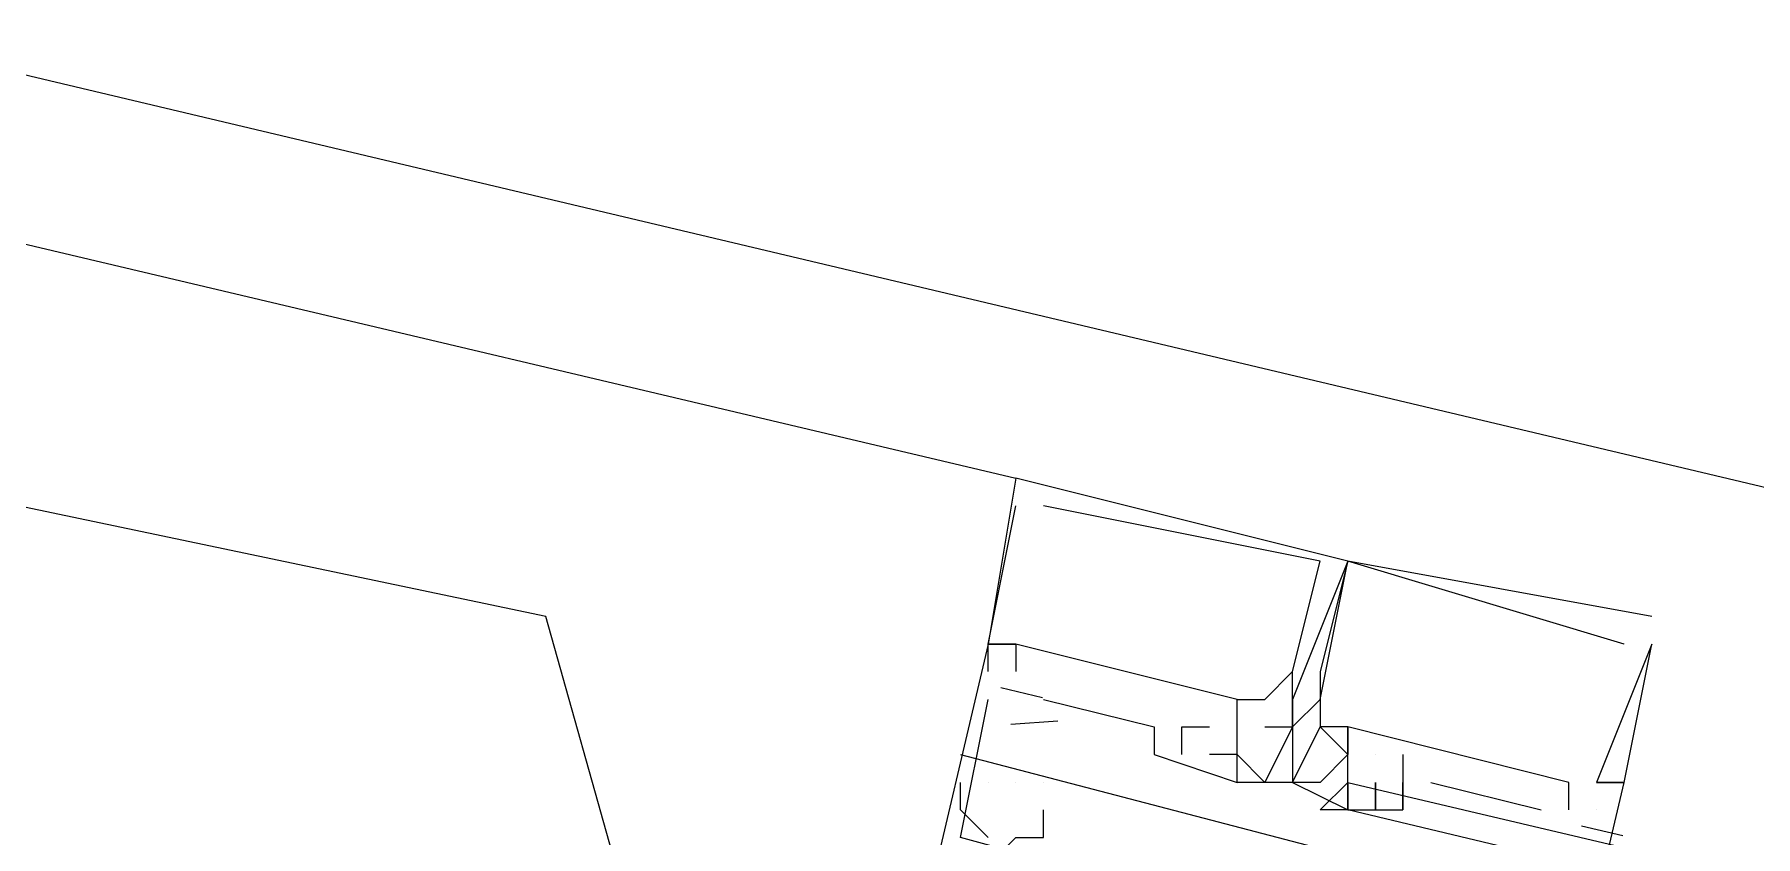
# Model space of a CAD drawing. Header units: feet. Extents: x -84 to 198, y -22 to 181.
# Drawn here: x 108.553 to 109.383, y 60.658 to 61.045 of the extents above; entities that cross this region are included whole.
import ezdxf

# ---------------------------------------------------------------- set-up
doc = ezdxf.new("R2010")
doc.units = ezdxf.units.FT
doc.layers.add('A-AREA-UNIDAD', color=30, linetype='CONTINUOUS')
doc.layers.add('A-LINEA', color=7, linetype='CONTINUOUS')

msp = doc.modelspace()

# ---------------------------------------------------------------- linework, layer by layer
at = {"layer": 'A-AREA-UNIDAD'}
msp.add_lwpolyline([(116.56, 33.5644), (119.6, 36.0356), (121.728, 38.9156), (121.92, 38.9689), (123.36, 42.5244), (123.712, 45.9733), (123.12, 49.8844), (121.92, 53.5289), (119.68, 56.6933), (117.2, 58.4889), (116.96, 59.1289), (116.832, 58.4889), (116.512, 58.2933), (113.68, 58.9689), (113.44, 59.1644), (113.568, 59.7333), (112.56, 59.7333), (109.52, 60.48), (108.88, 60.48), (108.8, 60.7644), (104.56, 61.6533), (100.88, 62.6489), (100.32, 62.6489), (98.848, 56.64)], dxfattribs=at)
at = {"layer": 'A-LINEA'}
for p, q in [((113.5867, 59.8311), (100.4267, 62.9511)), ((100.7333, 62.7911), (109.0267, 60.8311)), ((100.7333, 62.7911), (109.0267, 60.8311)), ((109.0267, 60.8311), (109.0267, 60.8311)), ((109.0267, 60.8311), (109.0267, 60.8311)), ((109.0267, 60.8311), (109.0267, 60.8311)), ((109.0267, 60.8178), (109.0267, 60.8178)), ((109.0267, 60.8178), (109.0267, 60.8178)), ((109.0267, 60.8178), (109.0267, 60.8178)), ((109.04, 60.8178), (109.04, 60.8178)), ((109.04, 60.8178), (109.04, 60.8178)), ((109.04, 60.8178), (109.04, 60.8178)), ((109.1733, 60.7911), (109.1733, 60.7911)), ((109.1733, 60.7911), (109.1733, 60.7911)), ((109.1733, 60.7911), (109.1733, 60.7911)), ((109.1733, 60.7911), (109.1733, 60.7911)), ((109.1733, 60.7911), (109.1733, 60.7911)), ((109.1867, 60.7911), (109.1867, 60.7911)), ((109.1867, 60.7911), (109.1867, 60.7911)), ((109.1867, 60.7911), (109.1867, 60.7911)), ((109.1867, 60.7911), (109.1867, 60.7911)), ((109.1867, 60.7911), (109.1867, 60.7911)), ((109.1867, 60.7911), (109.1867, 60.7911)), ((109.1867, 60.7911), (109.1867, 60.7911)), ((109.1867, 60.7911), (109.1867, 60.7911)), ((109.1867, 60.7911), (109.1867, 60.7911)), ((109.1867, 60.7911), (109.1867, 60.7911)), ((109.1867, 60.7911), (109.1867, 60.7911)), ((109.1867, 60.7911), (109.1867, 60.7911)), ((109.1867, 60.7911), (109.1867, 60.7911)), ((109.1867, 60.7911), (109.1867, 60.7911)), ((109.1867, 60.7911), (109.1867, 60.7911)), ((109.2, 60.7911), (109.2, 60.7911)), ((109.2, 60.7911), (109.2, 60.7911)), ((109.3333, 60.7644), (109.3333, 60.7644)), ((109.3333, 60.7644), (109.3333, 60.7644)), ((109.3333, 60.7644), (109.3333, 60.7644)), ((109.3333, 60.7644), (109.3333, 60.7644)), ((109.3333, 60.7644), (109.3333, 60.7644)), ((109.3333, 60.7644), (109.3333, 60.7644)), ((109.0133, 60.7511), (109.0133, 60.7511)), ((109.0133, 60.7511), (109.0133, 60.7511)), ((109.0133, 60.7511), (109.0133, 60.7511)), ((109.0133, 60.7511), (109.0133, 60.7511)), ((109.0133, 60.7511), (109.0133, 60.7511)), ((109.0133, 60.7511), (109.0133, 60.7511)), ((109.0133, 60.7511), (109.0133, 60.7511)), ((109.0133, 60.7511), (109.0133, 60.7511)), ((109.0133, 60.7511), (109.0133, 60.7511)), ((109.0267, 60.7511), (109.0267, 60.7511)), ((109.0267, 60.7511), (109.0267, 60.7511)), ((109.0267, 60.7511), (109.0267, 60.7511)), ((109.0267, 60.7511), (109.0267, 60.7511)), ((109.0267, 60.7511), (109.0267, 60.7511)), ((109.0267, 60.7511), (109.0267, 60.7511)), ((109.32, 60.7511), (109.32, 60.7511)), ((109.32, 60.7511), (109.32, 60.7511)), ((109.32, 60.7511), (109.32, 60.7511)), ((109.32, 60.7511), (109.32, 60.7511)), ((109.32, 60.7511), (109.32, 60.7511)), ((109.32, 60.7511), (109.32, 60.7511)), ((109.3333, 60.7511), (109.3333, 60.7511)), ((109.3333, 60.7511), (109.3333, 60.7511)), ((109.3333, 60.7511), (109.3333, 60.7511)), ((109.3333, 60.7511), (109.3333, 60.7511)), ((109.3333, 60.7511), (109.3333, 60.7511)), ((109.3333, 60.7511), (109.3333, 60.7511)), ((109.3333, 60.7511), (109.3333, 60.7511)), ((109.3333, 60.7511), (109.3333, 60.7511)), ((109.3333, 60.7511), (109.3333, 60.7511)), ((109.3333, 60.7511), (109.3333, 60.7511)), ((109.3333, 60.7511), (109.3333, 60.7511)), ((109.3333, 60.7511), (109.3333, 60.7511)), ((109.0133, 60.7378), (109.0133, 60.7378)), ((109.0133, 60.7378), (109.0133, 60.7378)), ((109.0133, 60.7378), (109.0133, 60.7378)), ((109.0267, 60.7378), (109.0267, 60.7378)), ((109.0267, 60.7378), (109.0267, 60.7378)), ((109.0267, 60.7378), (109.0267, 60.7378)), ((109.16, 60.7378), (109.16, 60.7378)), ((109.16, 60.7378), (109.16, 60.7378)), ((109.16, 60.7378), (109.16, 60.7378)), ((109.16, 60.7378), (109.16, 60.7378)), ((109.16, 60.7378), (109.16, 60.7378)), ((109.16, 60.7378), (109.16, 60.7378)), ((109.1733, 60.7378), (109.1733, 60.7378)), ((109.1733, 60.7378), (109.1733, 60.7378)), ((109.1733, 60.7378), (109.1733, 60.7378)), ((109.1733, 60.7378), (109.1733, 60.7378)), ((109.1733, 60.7378), (109.1733, 60.7378)), ((109.1733, 60.7378), (109.1733, 60.7378)), ((109.0133, 60.7244), (109.0133, 60.7244)), ((109.0133, 60.7244), (109.0133, 60.7244)), ((109.0133, 60.7244), (109.0133, 60.7244)), ((109.0194, 60.7301), (109.0394, 60.7254)), ((109.0194, 60.7301), (109.0394, 60.7254)), ((109.0194, 60.7301), (109.0394, 60.7254)), ((109.04, 60.7244), (109.0933, 60.7111)), ((109.04, 60.7244), (109.04, 60.7244)), ((109.04, 60.7244), (109.0933, 60.7111)), ((109.04, 60.7244), (109.04, 60.7244)), ((109.04, 60.7244), (109.0933, 60.7111)), ((109.04, 60.7244), (109.04, 60.7244)), ((109.1333, 60.7244), (109.1333, 60.7244)), ((109.1333, 60.7244), (109.1333, 60.7244)), ((109.1333, 60.7244), (109.1333, 60.7244)), ((109.1333, 60.7244), (109.1333, 60.7244)), ((109.1333, 60.7244), (109.1333, 60.7244)), ((109.1333, 60.7244), (109.1333, 60.7244)), ((109.1467, 60.7244), (109.1467, 60.7244)), ((109.1467, 60.7244), (109.1467, 60.7244)), ((109.1467, 60.7244), (109.1467, 60.7244)), ((109.16, 60.7244), (109.16, 60.7244)), ((109.16, 60.7244), (109.16, 60.7244)), ((109.16, 60.7244), (109.16, 60.7244)), ((109.16, 60.7244), (109.16, 60.7244)), ((109.16, 60.7244), (109.16, 60.7244)), ((109.16, 60.7244), (109.16, 60.7244)), ((109.16, 60.7244), (109.16, 60.7244)), ((109.16, 60.7244), (109.16, 60.7244)), ((109.16, 60.7244), (109.16, 60.7244)), ((109.16, 60.7244), (109.16, 60.7244)), ((109.16, 60.7244), (109.16, 60.7244)), ((109.16, 60.7244), (109.16, 60.7244)), ((109.16, 60.7244), (109.16, 60.7244)), ((109.16, 60.7244), (109.16, 60.7244)), ((109.16, 60.7244), (109.16, 60.7244)), ((109.16, 60.7244), (109.16, 60.7244)), ((109.16, 60.7244), (109.16, 60.7244)), ((109.16, 60.7244), (109.16, 60.7244)), ((109.16, 60.7244), (109.16, 60.7244)), ((109.16, 60.7244), (109.16, 60.7244)), ((109.16, 60.7244), (109.16, 60.7244)), ((109.16, 60.7244), (109.16, 60.7244)), ((109.16, 60.7244), (109.16, 60.7244)), ((109.16, 60.7244), (109.16, 60.7244)), ((109.1733, 60.7244), (109.1733, 60.7244)), ((109.1733, 60.7244), (109.1733, 60.7244)), ((109.1733, 60.7244), (109.1733, 60.7244)), ((109.1733, 60.7244), (109.1733, 60.7244)), ((109.1733, 60.7244), (109.1733, 60.7244)), ((109.1733, 60.7244), (109.1733, 60.7244)), ((109.1733, 60.7244), (109.1733, 60.7244)), ((109.1733, 60.7244), (109.1733, 60.7244)), ((109.1733, 60.7244), (109.1733, 60.7244)), ((109.1733, 60.7244), (109.1733, 60.7244)), ((109.1733, 60.7244), (109.1733, 60.7244)), ((109.1733, 60.7244), (109.1733, 60.7244)), ((109.1733, 60.7244), (109.1733, 60.7244)), ((109.1733, 60.7244), (109.1733, 60.7244)), ((109.1733, 60.7244), (109.1733, 60.7244)), ((109.0242, 60.7124), (109.0468, 60.714)), ((109.0242, 60.7124), (109.0468, 60.714)), ((109.0242, 60.7124), (109.0468, 60.714)), ((109.0933, 60.7111), (109.0933, 60.7111)), ((109.0933, 60.7111), (109.0933, 60.7111)), ((109.0933, 60.7111), (109.0933, 60.7111)), ((109.1067, 60.7111), (109.1067, 60.7111)), ((109.1067, 60.7111), (109.1067, 60.7111)), ((109.1067, 60.7111), (109.1067, 60.7111)), ((109.12, 60.7111), (109.12, 60.7111)), ((109.12, 60.7111), (109.12, 60.7111)), ((109.12, 60.7111), (109.12, 60.7111)), ((109.1333, 60.7111), (109.1333, 60.7111)), ((109.1333, 60.7111), (109.1333, 60.7111)), ((109.1333, 60.7111), (109.1333, 60.7111)), ((109.1333, 60.7111), (109.1333, 60.7111)), ((109.1333, 60.7111), (109.1333, 60.7111)), ((109.1333, 60.7111), (109.1333, 60.7111)), ((109.1333, 60.7111), (109.1333, 60.7111)), ((109.1333, 60.7111), (109.1333, 60.7111)), ((109.1333, 60.7111), (109.1333, 60.7111)), ((109.1467, 60.7111), (109.1467, 60.7111)), ((109.1467, 60.7111), (109.1467, 60.7111)), ((109.1467, 60.7111), (109.1467, 60.7111)), ((109.16, 60.7111), (109.16, 60.7111)), ((109.16, 60.7111), (109.16, 60.7111)), ((109.16, 60.7111), (109.16, 60.7111)), ((109.16, 60.7111), (109.16, 60.7111)), ((109.16, 60.7111), (109.16, 60.7111)), ((109.16, 60.7111), (109.16, 60.7111)), ((109.16, 60.7111), (109.16, 60.7111)), ((109.16, 60.7111), (109.16, 60.7111)), ((109.16, 60.7111), (109.16, 60.7111)), ((109.16, 60.7111), (109.16, 60.7111)), ((109.16, 60.7111), (109.16, 60.7111)), ((109.16, 60.7111), (109.16, 60.7111)), ((109.16, 60.7111), (109.16, 60.7111)), ((109.16, 60.7111), (109.16, 60.7111)), ((109.16, 60.7111), (109.16, 60.7111)), ((109.16, 60.7111), (109.16, 60.7111)), ((109.16, 60.7111), (109.16, 60.7111)), ((109.16, 60.7111), (109.16, 60.7111)), ((109.16, 60.7111), (109.16, 60.7111)), ((109.16, 60.7111), (109.16, 60.7111)), ((109.16, 60.7111), (109.16, 60.7111)), ((109.1733, 60.7111), (109.1733, 60.7111)), ((109.1733, 60.7111), (109.1733, 60.7111)), ((109.1733, 60.7111), (109.1733, 60.7111)), ((109.1733, 60.7111), (109.1733, 60.7111)), ((109.1733, 60.7111), (109.1733, 60.7111)), ((109.1733, 60.7111), (109.1733, 60.7111)), ((109.1733, 60.7111), (109.1733, 60.7111)), ((109.1733, 60.7111), (109.1733, 60.7111)), ((109.1733, 60.7111), (109.1733, 60.7111)), ((109.1733, 60.7111), (109.1733, 60.7111)), ((109.1733, 60.7111), (109.1733, 60.7111)), ((109.1733, 60.7111), (109.1733, 60.7111)), ((109.1867, 60.7111), (109.1867, 60.7111)), ((109.1867, 60.7111), (109.1867, 60.7111)), ((109.1867, 60.7111), (109.1867, 60.7111)), ((109.1867, 60.7111), (109.1867, 60.7111)), ((109.1867, 60.7111), (109.1867, 60.7111)), ((109.1867, 60.7111), (109.1867, 60.7111)), ((109.1867, 60.7111), (109.1867, 60.7111)), ((109.1867, 60.7111), (109.1867, 60.7111)), ((109.1867, 60.7111), (109.1867, 60.7111)), ((109, 60.6978), (109.3067, 60.6178)), ((109, 60.6978), (109.3067, 60.6178)), ((109.0933, 60.6978), (109.0933, 60.6978)), ((109.0933, 60.6978), (109.0933, 60.6978)), ((109.0933, 60.6978), (109.0933, 60.6978)), ((109.1067, 60.6978), (109.1067, 60.6978)), ((109.1067, 60.6978), (109.1067, 60.6978)), ((109.1067, 60.6978), (109.1067, 60.6978)), ((109.12, 60.6978), (109.12, 60.6978)), ((109.12, 60.6978), (109.12, 60.6978)), ((109.12, 60.6978), (109.12, 60.6978)), ((109.1333, 60.6978), (109.1333, 60.6978)), ((109.1333, 60.6978), (109.1333, 60.6978)), ((109.1333, 60.6978), (109.1333, 60.6978)), ((109.1333, 60.6978), (109.1333, 60.6978)), ((109.1333, 60.6978), (109.1333, 60.6978)), ((109.1333, 60.6978), (109.1333, 60.6978)), ((109.1333, 60.6978), (109.1333, 60.6978)), ((109.1333, 60.6978), (109.1333, 60.6978)), ((109.1333, 60.6978), (109.1333, 60.6978)), ((109.16, 60.6978), (109.16, 60.6978)), ((109.16, 60.6978), (109.16, 60.6978)), ((109.16, 60.6978), (109.16, 60.6978)), ((109.16, 60.6978), (109.16, 60.6978)), ((109.16, 60.6978), (109.16, 60.6978)), ((109.16, 60.6978), (109.16, 60.6978)), ((109.16, 60.6978), (109.16, 60.6978)), ((109.16, 60.6978), (109.16, 60.6978)), ((109.16, 60.6978), (109.16, 60.6978)), ((109.1867, 60.6978), (109.1867, 60.6978)), ((109.1867, 60.6978), (109.1867, 60.6978)), ((109.1867, 60.6978), (109.1867, 60.6978)), ((109.1867, 60.6978), (109.1867, 60.6978)), ((109.1867, 60.6978), (109.1867, 60.6978)), ((109.1867, 60.6978), (109.1867, 60.6978)), ((109.1867, 60.6978), (109.1867, 60.6978)), ((109.1867, 60.6978), (109.1867, 60.6978)), ((109.1867, 60.6978), (109.1867, 60.6978)), ((109.1867, 60.6978), (109.1867, 60.6978)), ((109.1867, 60.6978), (109.1867, 60.6978)), ((109.1867, 60.6978), (109.1867, 60.6978)), ((109.1867, 60.6978), (109.1867, 60.6978)), ((109.1867, 60.6978), (109.1867, 60.6978)), ((109.1867, 60.6978), (109.1867, 60.6978)), ((109.2, 60.6978), (109.2, 60.6978)), ((109.2, 60.6978), (109.2, 60.6978)), ((109.2, 60.6978), (109.2, 60.6978)), ((109.2, 60.6978), (109.2, 60.6978)), ((109.2, 60.6978), (109.2, 60.6978)), ((109.2, 60.6978), (109.2, 60.6978)), ((109.2133, 60.6978), (109.2133, 60.6978)), ((109.2133, 60.6978), (109.2133, 60.6978)), ((109.2133, 60.6978), (109.2133, 60.6978)), ((109.1333, 60.6844), (109.1333, 60.6844)), ((109.1333, 60.6844), (109.1333, 60.6844)), ((109.1333, 60.6844), (109.1333, 60.6844)), ((109.1333, 60.6844), (109.1333, 60.6844)), ((109.1333, 60.6844), (109.1333, 60.6844)), ((109.1333, 60.6844), (109.1333, 60.6844)), ((109.1467, 60.6844), (109.1467, 60.6844)), ((109.1467, 60.6844), (109.1467, 60.6844)), ((109.1467, 60.6844), (109.1467, 60.6844)), ((109.16, 60.6844), (109.16, 60.6844)), ((109.16, 60.6844), (109.16, 60.6844)), ((109.16, 60.6844), (109.16, 60.6844)), ((109.16, 60.6844), (109.16, 60.6844)), ((109.16, 60.6844), (109.16, 60.6844)), ((109.16, 60.6844), (109.16, 60.6844)), ((109.16, 60.6844), (109.16, 60.6844)), ((109.16, 60.6844), (109.16, 60.6844)), ((109.16, 60.6844), (109.16, 60.6844)), ((109.16, 60.6844), (109.16, 60.6844)), ((109.16, 60.6844), (109.16, 60.6844)), ((109.16, 60.6844), (109.16, 60.6844)), ((109.16, 60.6844), (109.16, 60.6844)), ((109.16, 60.6844), (109.16, 60.6844)), ((109.16, 60.6844), (109.16, 60.6844)), ((109.1733, 60.6844), (109.1733, 60.6844)), ((109.1733, 60.6844), (109.1733, 60.6844)), ((109.1733, 60.6844), (109.1733, 60.6844)), ((109.1733, 60.6844), (109.1733, 60.6844)), ((109.1733, 60.6844), (109.1733, 60.6844)), ((109.1733, 60.6844), (109.1733, 60.6844)), ((109.1867, 60.6844), (109.1867, 60.6844)), ((109.1867, 60.6844), (109.1867, 60.6844)), ((109.1867, 60.6844), (109.1867, 60.6844)), ((109.1867, 60.6844), (109.1867, 60.6844)), ((109.1867, 60.6844), (109.1867, 60.6844)), ((109.1867, 60.6844), (109.1867, 60.6844)), ((109.1867, 60.6844), (109.1867, 60.6844)), ((109.1867, 60.6844), (109.1867, 60.6844)), ((109.1867, 60.6844), (109.1867, 60.6844)), ((109.2, 60.6844), (109.2, 60.6844)), ((109.2, 60.6844), (109.2, 60.6844)), ((109.2, 60.6844), (109.2, 60.6844)), ((109.2, 60.6844), (109.2, 60.6844)), ((109.2, 60.6844), (109.2, 60.6844)), ((109.2, 60.6844), (109.2, 60.6844)), ((109.2, 60.6844), (109.2, 60.6844)), ((109.2, 60.6844), (109.2, 60.6844)), ((109.2, 60.6844), (109.2, 60.6844)), ((109.2133, 60.6844), (109.2133, 60.6711)), ((109.2133, 60.6844), (109.2133, 60.6844)), ((109.2133, 60.6844), (109.2133, 60.6844)), ((109.2133, 60.6844), (109.2133, 60.6844)), ((109.2133, 60.6844), (109.2133, 60.6711)), ((109.2133, 60.6844), (109.2133, 60.6844)), ((109.2133, 60.6844), (109.2133, 60.6844)), ((109.2133, 60.6844), (109.2133, 60.6844)), ((109.2133, 60.6844), (109.2133, 60.6711)), ((109.2133, 60.6844), (109.2133, 60.6844)), ((109.2133, 60.6844), (109.2133, 60.6844)), ((109.2133, 60.6844), (109.2133, 60.6844)), ((109.2267, 60.6844), (109.28, 60.6711)), ((109.2267, 60.6844), (109.2267, 60.6844)), ((109.2267, 60.6844), (109.28, 60.6711)), ((109.2267, 60.6844), (109.2267, 60.6844)), ((109.2267, 60.6844), (109.28, 60.6711)), ((109.2267, 60.6844), (109.2267, 60.6844)), ((109.2933, 60.6844), (109.2933, 60.6844)), ((109.2933, 60.6844), (109.2933, 60.6844)), ((109.2933, 60.6844), (109.2933, 60.6844)), ((109.3067, 60.6844), (109.3067, 60.6844)), ((109.3067, 60.6844), (109.3067, 60.6844)), ((109.3067, 60.6844), (109.3067, 60.6844)), ((109.3067, 60.6844), (109.3067, 60.6844)), ((109.3067, 60.6844), (109.3067, 60.6844)), ((109.3067, 60.6844), (109.3067, 60.6844)), ((109.3067, 60.6844), (109.3067, 60.6844)), ((109.3067, 60.6844), (109.3067, 60.6844)), ((109.3067, 60.6844), (109.3067, 60.6844)), ((109.32, 60.6844), (109.32, 60.6844)), ((109.32, 60.6844), (109.32, 60.6844)), ((109.32, 60.6844), (109.32, 60.6844)), ((109.32, 60.6844), (109.32, 60.6844)), ((109.32, 60.6844), (109.32, 60.6844)), ((109.32, 60.6844), (109.32, 60.6844)), ((109.32, 60.6844), (109.32, 60.6844)), ((109.32, 60.6844), (109.32, 60.6844)), ((109.32, 60.6844), (109.32, 60.6844)), ((109.1867, 60.6711), (109.1867, 60.6711)), ((109.1867, 60.6711), (109.1867, 60.6711)), ((109.1867, 60.6711), (109.1867, 60.6711)), ((109.1867, 60.6711), (109.1867, 60.6711)), ((109.1867, 60.6711), (109.1867, 60.6711)), ((109.1867, 60.6711), (109.1867, 60.6711)), ((109.1867, 60.6711), (109.1867, 60.6711)), ((109.1867, 60.6711), (109.1867, 60.6711)), ((109.1867, 60.6711), (109.1867, 60.6711)), ((109.2, 60.6711), (109.2, 60.6711)), ((109.2, 60.6711), (109.2, 60.6711)), ((109.2, 60.6711), (109.2, 60.6711)), ((109.2133, 60.6711), (109.2133, 60.6711)), ((109.2133, 60.6711), (109.2133, 60.6711)), ((109.2133, 60.6711), (109.2133, 60.6711)), ((109.2133, 60.6711), (109.2133, 60.6711)), ((109.2133, 60.6711), (109.2133, 60.6711)), ((109.2133, 60.6711), (109.2133, 60.6711)), ((109.28, 60.6711), (109.28, 60.6711)), ((109.28, 60.6711), (109.28, 60.6711)), ((109.28, 60.6711), (109.28, 60.6711)), ((109.2933, 60.6711), (109.2933, 60.6711)), ((109.2933, 60.6711), (109.2933, 60.6711)), ((109.2933, 60.6711), (109.2933, 60.6711)), ((109.3067, 60.6711), (109.3067, 60.6711)), ((109.3067, 60.6711), (109.3067, 60.6711)), ((109.3067, 60.6711), (109.3067, 60.6711)), ((109.3067, 60.6711), (109.3067, 60.6711)), ((109.3067, 60.6711), (109.3067, 60.6711)), ((109.3067, 60.6711), (109.3067, 60.6711)), ((109.2994, 60.6634), (109.3194, 60.6587)), ((109.2994, 60.6634), (109.3194, 60.6587)), ((109.2994, 60.6634), (109.3194, 60.6587))]:
    msp.add_line(p, q, dxfattribs=at)
for points in [[(109.1733, 60.7244), (109.1867, 60.7911), (109.0267, 60.8311), (109.0267, 60.8311), (109.0133, 60.7511), (109.0267, 60.7511), (109.0133, 60.7511), (109.0267, 60.8178)], [(109.1733, 60.7244), (109.1867, 60.7911), (109.0267, 60.8311), (109.0267, 60.8311), (109.0133, 60.7511), (109.0267, 60.7511), (109.0133, 60.7511), (109.0267, 60.8178)], [(109.1733, 60.7244), (109.1867, 60.7911), (109.0267, 60.8311), (109.0267, 60.8311), (109.0133, 60.7511), (109.0267, 60.7511), (109.0133, 60.7511), (109.0267, 60.8178)], [(109.1467, 60.7244), (109.16, 60.7378), (109.16, 60.7378), (109.16, 60.7378), (109.16, 60.7378), (109.1733, 60.7911), (109.1733, 60.7911), (109.04, 60.8178), (109.04, 60.8178)], [(109.1467, 60.7244), (109.16, 60.7378), (109.16, 60.7378), (109.16, 60.7378), (109.16, 60.7378), (109.1733, 60.7911), (109.1733, 60.7911), (109.04, 60.8178), (109.04, 60.8178)], [(109.1467, 60.7244), (109.16, 60.7378), (109.16, 60.7378), (109.16, 60.7378), (109.16, 60.7378), (109.1733, 60.7911), (109.1733, 60.7911), (109.04, 60.8178), (109.04, 60.8178)], [(109.3333, 60.7644), (109.1867, 60.7911), (109.16, 60.7244)], [(109.3333, 60.7644), (109.1867, 60.7911), (109.16, 60.7244)], [(109.3333, 60.7644), (109.1867, 60.7911), (109.16, 60.7244)], [(109.3333, 60.7644), (109.1867, 60.7911), (109.16, 60.7244)], [(109.3333, 60.7644), (109.1867, 60.7911), (109.16, 60.7244)], [(109.3333, 60.7644), (109.1867, 60.7911), (109.16, 60.7244)], [(109.32, 60.7511), (109.32, 60.7511), (109.1867, 60.7911), (109.1867, 60.7911), (109.1733, 60.7378), (109.1733, 60.7378), (109.1733, 60.7378), (109.1733, 60.7378), (109.1733, 60.7111), (109.1733, 60.7111)], [(109.32, 60.7511), (109.32, 60.7511), (109.1867, 60.7911), (109.1867, 60.7911), (109.1733, 60.7378), (109.1733, 60.7378), (109.1733, 60.7378), (109.1733, 60.7378), (109.1733, 60.7111), (109.1733, 60.7111)], [(109.32, 60.7511), (109.32, 60.7511), (109.1867, 60.7911), (109.1867, 60.7911), (109.1733, 60.7378), (109.1733, 60.7378), (109.1733, 60.7378), (109.1733, 60.7378), (109.1733, 60.7111), (109.1733, 60.7111)], [(109.32, 60.7511), (109.32, 60.7511), (109.1867, 60.7911), (109.1867, 60.7911), (109.1733, 60.7378), (109.1733, 60.7378), (109.1733, 60.7378), (109.1733, 60.7378), (109.1733, 60.7111), (109.1733, 60.7111)], [(109.32, 60.7511), (109.32, 60.7511), (109.1867, 60.7911), (109.1867, 60.7911), (109.1733, 60.7378), (109.1733, 60.7378), (109.1733, 60.7378), (109.1733, 60.7378), (109.1733, 60.7111), (109.1733, 60.7111)], [(109.32, 60.7511), (109.32, 60.7511), (109.1867, 60.7911), (109.1867, 60.7911), (109.1733, 60.7378), (109.1733, 60.7378), (109.1733, 60.7378), (109.1733, 60.7378), (109.1733, 60.7111), (109.1733, 60.7111)], [(109.0133, 60.7378), (109.0133, 60.7511), (108.8533, 60.0711), (109, 60.0311), (109.0133, 60.0578), (109.08, 60.0444)], [(109.0133, 60.7378), (109.0133, 60.7511), (108.8533, 60.0711), (109, 60.0311), (109.0133, 60.0578), (109.08, 60.0444)], [(109.0133, 60.7378), (109.0133, 60.7511), (108.8533, 60.0711), (109, 60.0311), (109.0133, 60.0578), (109.08, 60.0444)], [(109.1333, 60.7111), (109.1333, 60.7244), (109.0267, 60.7511), (109.0267, 60.7378), (109.0267, 60.7378)], [(109.1333, 60.7111), (109.1333, 60.7244), (109.0267, 60.7511), (109.0267, 60.7378), (109.0267, 60.7378)], [(109.1333, 60.7111), (109.1333, 60.7244), (109.0267, 60.7511), (109.0267, 60.7378), (109.0267, 60.7378)], [(109.3333, 60.7511), (109.3333, 60.7511), (109.3067, 60.6844), (109.32, 60.6844), (109.3333, 60.7511)], [(109.3333, 60.7511), (109.3333, 60.7511), (109.3067, 60.6844), (109.32, 60.6844), (109.3333, 60.7511)], [(109.3333, 60.7511), (109.3333, 60.7511), (109.3067, 60.6844), (109.32, 60.6844), (109.3333, 60.7511)], [(109.3333, 60.7511), (109.3333, 60.7511), (109.3067, 60.6844), (109.32, 60.6844), (109.3333, 60.7511)], [(109.3333, 60.7511), (109.3333, 60.7511), (109.3067, 60.6844), (109.32, 60.6844), (109.3333, 60.7511)], [(109.3333, 60.7511), (109.3333, 60.7511), (109.3067, 60.6844), (109.32, 60.6844), (109.3333, 60.7511)], [(109.16, 60.7244), (109.16, 60.7244), (109.16, 60.7111), (109.16, 60.7378)], [(109.16, 60.7244), (109.16, 60.7244), (109.16, 60.7111), (109.16, 60.7378)], [(109.16, 60.7244), (109.16, 60.7244), (109.16, 60.7111), (109.16, 60.7378)], [(109.1467, 60.6178), (109, 60.6578), (109.0133, 60.7244)], [(109.1467, 60.6178), (109, 60.6578), (109.0133, 60.7244)], [(109.1467, 60.6178), (109, 60.6578), (109.0133, 60.7244)], [(109.16, 60.7111), (109.16, 60.6978), (109.16, 60.6844), (109.1333, 60.6844), (109.1333, 60.6978), (109.1333, 60.6978), (109.1333, 60.6978), (109.1333, 60.6978), (109.1333, 60.7111), (109.1333, 60.7111), (109.1333, 60.7244), (109.1467, 60.7244), (109.1467, 60.7244)], [(109.16, 60.7111), (109.16, 60.6978), (109.16, 60.6844), (109.1333, 60.6844), (109.1333, 60.6978), (109.1333, 60.6978), (109.1333, 60.6978), (109.1333, 60.6978), (109.1333, 60.7111), (109.1333, 60.7111), (109.1333, 60.7244), (109.1467, 60.7244), (109.1467, 60.7244)], [(109.16, 60.7111), (109.16, 60.6978), (109.16, 60.6844), (109.1333, 60.6844), (109.1333, 60.6978), (109.1333, 60.6978), (109.1333, 60.6978), (109.1333, 60.6978), (109.1333, 60.7111), (109.1333, 60.7111), (109.1333, 60.7244), (109.1467, 60.7244), (109.1467, 60.7244)], [(109.16, 60.7111), (109.1733, 60.7244), (109.1733, 60.7111)], [(109.16, 60.7111), (109.1733, 60.7244), (109.1733, 60.7111)], [(109.16, 60.7111), (109.1733, 60.7244), (109.1733, 60.7111)], [(109.16, 60.7111), (109.1733, 60.7244), (109.1733, 60.7111)], [(109.16, 60.7111), (109.1733, 60.7244), (109.1733, 60.7111)], [(109.16, 60.7111), (109.1733, 60.7244), (109.1733, 60.7111)], [(109.0933, 60.7111), (109.0933, 60.6978), (109.1333, 60.6844), (109.1333, 60.6978), (109.12, 60.6978)], [(109.0933, 60.7111), (109.0933, 60.6978), (109.1333, 60.6844), (109.1333, 60.6978), (109.12, 60.6978)], [(109.0933, 60.7111), (109.0933, 60.6978), (109.1333, 60.6844), (109.1333, 60.6978), (109.12, 60.6978)], [(109.1067, 60.6978), (109.1067, 60.7111), (109.12, 60.7111)], [(109.1067, 60.6978), (109.1067, 60.7111), (109.12, 60.7111)], [(109.1067, 60.6978), (109.1067, 60.7111), (109.12, 60.7111)], [(109.1467, 60.7111), (109.16, 60.7111), (109.1467, 60.6844), (109.1333, 60.6978), (109.1333, 60.7111)], [(109.1467, 60.7111), (109.16, 60.7111), (109.1467, 60.6844), (109.1333, 60.6978), (109.1333, 60.7111)], [(109.1467, 60.7111), (109.16, 60.7111), (109.1467, 60.6844), (109.1333, 60.6978), (109.1333, 60.7111)], [(109.1867, 60.6978), (109.1733, 60.6844), (109.16, 60.6844), (109.1733, 60.7111), (109.1867, 60.6978)], [(109.16, 60.7111), (109.16, 60.6978), (109.16, 60.6844), (109.1867, 60.6711), (109.1867, 60.6844), (109.1867, 60.6844), (109.1867, 60.6844), (109.1867, 60.6844), (109.1867, 60.6978), (109.1867, 60.6978), (109.1867, 60.7111), (109.1733, 60.7111)], [(109.1867, 60.6978), (109.1733, 60.6844), (109.16, 60.6844), (109.1733, 60.7111), (109.1867, 60.6978)], [(109.16, 60.7111), (109.16, 60.6978), (109.16, 60.6844), (109.1867, 60.6711), (109.1867, 60.6844), (109.1867, 60.6844), (109.1867, 60.6844), (109.1867, 60.6844), (109.1867, 60.6978), (109.1867, 60.6978), (109.1867, 60.7111), (109.1733, 60.7111)], [(109.1867, 60.6978), (109.1733, 60.6844), (109.16, 60.6844), (109.1733, 60.7111), (109.1867, 60.6978)], [(109.16, 60.7111), (109.16, 60.6978), (109.16, 60.6844), (109.1867, 60.6711), (109.1867, 60.6844), (109.1867, 60.6844), (109.1867, 60.6844), (109.1867, 60.6844), (109.1867, 60.6978), (109.1867, 60.6978), (109.1867, 60.7111), (109.1733, 60.7111)], [(109.1867, 60.6978), (109.1733, 60.6844), (109.16, 60.6844), (109.1733, 60.7111), (109.1867, 60.6978)], [(109.16, 60.7111), (109.16, 60.6978), (109.16, 60.6844), (109.1867, 60.6711), (109.1867, 60.6844), (109.1867, 60.6844), (109.1867, 60.6844), (109.1867, 60.6844), (109.1867, 60.6978), (109.1867, 60.6978), (109.1867, 60.7111), (109.1733, 60.7111)], [(109.1867, 60.6978), (109.1733, 60.6844), (109.16, 60.6844), (109.1733, 60.7111), (109.1867, 60.6978)], [(109.16, 60.7111), (109.16, 60.6978), (109.16, 60.6844), (109.1867, 60.6711), (109.1867, 60.6844), (109.1867, 60.6844), (109.1867, 60.6844), (109.1867, 60.6844), (109.1867, 60.6978), (109.1867, 60.6978), (109.1867, 60.7111), (109.1733, 60.7111)], [(109.1867, 60.6978), (109.1733, 60.6844), (109.16, 60.6844), (109.1733, 60.7111), (109.1867, 60.6978)], [(109.16, 60.7111), (109.16, 60.6978), (109.16, 60.6844), (109.1867, 60.6711), (109.1867, 60.6844), (109.1867, 60.6844), (109.1867, 60.6844), (109.1867, 60.6844), (109.1867, 60.6978), (109.1867, 60.6978), (109.1867, 60.7111), (109.1733, 60.7111)], [(109.2933, 60.6711), (109.2933, 60.6844), (109.1867, 60.7111), (109.1867, 60.6978)], [(109.2933, 60.6711), (109.2933, 60.6844), (109.1867, 60.7111), (109.1867, 60.6978)], [(109.2933, 60.6711), (109.2933, 60.6844), (109.1867, 60.7111), (109.1867, 60.6978)], [(109.2133, 60.6978), (109.2133, 60.6844), (109.2133, 60.6711), (109.2133, 60.6844)], [(109.2133, 60.6978), (109.2133, 60.6844), (109.2133, 60.6711), (109.2133, 60.6844)], [(109.2133, 60.6978), (109.2133, 60.6844), (109.2133, 60.6711), (109.2133, 60.6844)], [(108.9333, 60.0711), (109.0133, 60.0578), (109, 60.0311), (109.16, 60.0044), (109.32, 60.6844), (109.3067, 60.6844)], [(108.9333, 60.0711), (109.0133, 60.0578), (109, 60.0311), (109.16, 60.0044), (109.32, 60.6844), (109.3067, 60.6844)], [(108.9333, 60.0711), (109.0133, 60.0578), (109, 60.0311), (109.16, 60.0044), (109.32, 60.6844), (109.3067, 60.6844)], [(109.0133, 60.6578), (109.0133, 60.6578), (109.0133, 60.6578), (109.0133, 60.6578), (109.0133, 60.6578), (109.0133, 60.6578), (109.0133, 60.6578), (109, 60.6711), (109, 60.6711), (109, 60.6844), (109, 60.6844)], [(109.0133, 60.6844), (109.0133, 60.6844), (109.0133, 60.6844)], [(109.0267, 60.6844), (109.0267, 60.6844), (109.0267, 60.6844)], [(109.04, 60.6844), (109.04, 60.6844), (109.04, 60.6844)], [(109.1867, 60.6844), (113.3733, 59.6978), (113.3733, 59.6844), (113.3733, 59.6711), (109.1867, 60.6711), (109.1733, 60.6711), (109.1867, 60.6844)], [(109.1867, 60.6844), (109.1867, 60.6711), (109.2133, 60.6711)], [(109.1867, 60.6844), (109.1867, 60.6711), (109.2133, 60.6711)], [(109.1867, 60.6844), (109.1867, 60.6711), (109.2133, 60.6711)], [(109.2, 60.6711), (109.2, 60.6844), (109.2, 60.6711)], [(109.2, 60.6711), (109.2, 60.6844), (109.2, 60.6711)], [(109.2, 60.6711), (109.2, 60.6844), (109.2, 60.6711)], [(109.0133, 60.6444), (109.0267, 60.6578), (109.0267, 60.6578), (109.0267, 60.6578), (109.0267, 60.6578), (109.0267, 60.6578), (109.04, 60.6578), (109.04, 60.6578), (109.04, 60.6711), (109.04, 60.6711)]]:
    msp.add_lwpolyline(points, dxfattribs=at)

doc.saveas('drawing.dxf')
